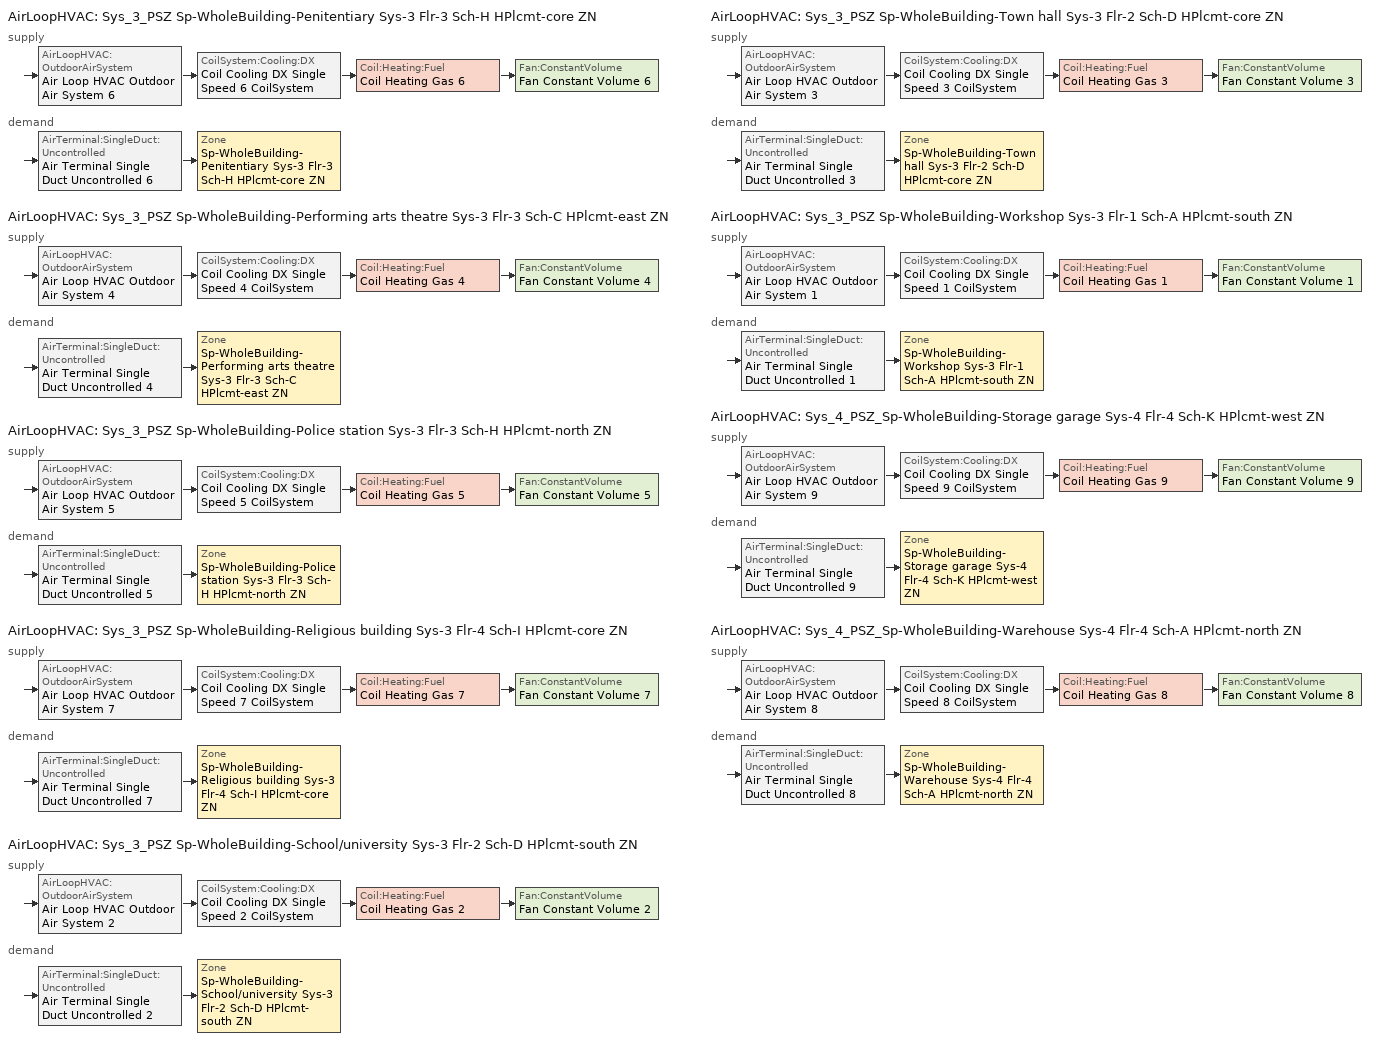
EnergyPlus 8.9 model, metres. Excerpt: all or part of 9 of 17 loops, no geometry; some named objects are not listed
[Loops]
AirLoopHVAC 'Sys_3_PSZ Sp-WholeBuilding-Penitentiary Sys-3 Flr-3 Sch-H HPlcmt-core ZN'
 supply: AirLoopHVAC:OutdoorAirSystem 'Air Loop HVAC Outdoor Air System 6' > CoilSystem:Cooling:DX 'Coil Cooling DX Single Speed 6 CoilSystem' > Coil:Heating:Fuel 'Coil Heating Gas 6' > Fan:ConstantVolume 'Fan Constant Volume 6'
 demand: AirTerminal:SingleDuct:Uncontrolled 'Air Terminal Single Duct Uncontrolled 6' > Zone 'Sp-WholeBuilding-Penitentiary Sys-3 Flr-3 Sch-H HPlcmt-core ZN'
AirLoopHVAC 'Sys_3_PSZ Sp-WholeBuilding-Performing arts theatre Sys-3 Flr-3 Sch-C HPlcmt-east ZN'
 supply: AirLoopHVAC:OutdoorAirSystem 'Air Loop HVAC Outdoor Air System 4' > CoilSystem:Cooling:DX 'Coil Cooling DX Single Speed 4 CoilSystem' > Coil:Heating:Fuel 'Coil Heating Gas 4' > Fan:ConstantVolume 'Fan Constant Volume 4'
 demand: AirTerminal:SingleDuct:Uncontrolled 'Air Terminal Single Duct Uncontrolled 4' > Zone 'Sp-WholeBuilding-Performing arts theatre Sys-3 Flr-3 Sch-C HPlcmt-east ZN'
AirLoopHVAC 'Sys_3_PSZ Sp-WholeBuilding-Police station Sys-3 Flr-3 Sch-H HPlcmt-north ZN'
 supply: AirLoopHVAC:OutdoorAirSystem 'Air Loop HVAC Outdoor Air System 5' > CoilSystem:Cooling:DX 'Coil Cooling DX Single Speed 5 CoilSystem' > Coil:Heating:Fuel 'Coil Heating Gas 5' > Fan:ConstantVolume 'Fan Constant Volume 5'
 demand: AirTerminal:SingleDuct:Uncontrolled 'Air Terminal Single Duct Uncontrolled 5' > Zone 'Sp-WholeBuilding-Police station Sys-3 Flr-3 Sch-H HPlcmt-north ZN'
AirLoopHVAC 'Sys_3_PSZ Sp-WholeBuilding-Religious building Sys-3 Flr-4 Sch-I HPlcmt-core ZN'
 supply: AirLoopHVAC:OutdoorAirSystem 'Air Loop HVAC Outdoor Air System 7' > CoilSystem:Cooling:DX 'Coil Cooling DX Single Speed 7 CoilSystem' > Coil:Heating:Fuel 'Coil Heating Gas 7' > Fan:ConstantVolume 'Fan Constant Volume 7'
 demand: AirTerminal:SingleDuct:Uncontrolled 'Air Terminal Single Duct Uncontrolled 7' > Zone 'Sp-WholeBuilding-Religious building Sys-3 Flr-4 Sch-I HPlcmt-core ZN'
AirLoopHVAC 'Sys_3_PSZ Sp-WholeBuilding-School/university Sys-3 Flr-2 Sch-D HPlcmt-south ZN'
 supply: AirLoopHVAC:OutdoorAirSystem 'Air Loop HVAC Outdoor Air System 2' > CoilSystem:Cooling:DX 'Coil Cooling DX Single Speed 2 CoilSystem' > Coil:Heating:Fuel 'Coil Heating Gas 2' > Fan:ConstantVolume 'Fan Constant Volume 2'
 demand: AirTerminal:SingleDuct:Uncontrolled 'Air Terminal Single Duct Uncontrolled 2' > Zone 'Sp-WholeBuilding-School/university Sys-3 Flr-2 Sch-D HPlcmt-south ZN'
AirLoopHVAC 'Sys_3_PSZ Sp-WholeBuilding-Town hall Sys-3 Flr-2 Sch-D HPlcmt-core ZN'
 supply: AirLoopHVAC:OutdoorAirSystem 'Air Loop HVAC Outdoor Air System 3' > CoilSystem:Cooling:DX 'Coil Cooling DX Single Speed 3 CoilSystem' > Coil:Heating:Fuel 'Coil Heating Gas 3' > Fan:ConstantVolume 'Fan Constant Volume 3'
 demand: AirTerminal:SingleDuct:Uncontrolled 'Air Terminal Single Duct Uncontrolled 3' > Zone 'Sp-WholeBuilding-Town hall Sys-3 Flr-2 Sch-D HPlcmt-core ZN'
AirLoopHVAC 'Sys_3_PSZ Sp-WholeBuilding-Workshop Sys-3 Flr-1 Sch-A HPlcmt-south ZN'
 supply: AirLoopHVAC:OutdoorAirSystem 'Air Loop HVAC Outdoor Air System 1' > CoilSystem:Cooling:DX 'Coil Cooling DX Single Speed 1 CoilSystem' > Coil:Heating:Fuel 'Coil Heating Gas 1' > Fan:ConstantVolume 'Fan Constant Volume 1'
 demand: AirTerminal:SingleDuct:Uncontrolled 'Air Terminal Single Duct Uncontrolled 1' > Zone 'Sp-WholeBuilding-Workshop Sys-3 Flr-1 Sch-A HPlcmt-south ZN'
AirLoopHVAC 'Sys_4_PSZ_Sp-WholeBuilding-Storage garage Sys-4 Flr-4 Sch-K HPlcmt-west ZN'
 supply: AirLoopHVAC:OutdoorAirSystem 'Air Loop HVAC Outdoor Air System 9' > CoilSystem:Cooling:DX 'Coil Cooling DX Single Speed 9 CoilSystem' > Coil:Heating:Fuel 'Coil Heating Gas 9' > Fan:ConstantVolume 'Fan Constant Volume 9'
 demand: AirTerminal:SingleDuct:Uncontrolled 'Air Terminal Single Duct Uncontrolled 9' > Zone 'Sp-WholeBuilding-Storage garage Sys-4 Flr-4 Sch-K HPlcmt-west ZN'
AirLoopHVAC 'Sys_4_PSZ_Sp-WholeBuilding-Warehouse Sys-4 Flr-4 Sch-A HPlcmt-north ZN'
 supply: AirLoopHVAC:OutdoorAirSystem 'Air Loop HVAC Outdoor Air System 8' > CoilSystem:Cooling:DX 'Coil Cooling DX Single Speed 8 CoilSystem' > Coil:Heating:Fuel 'Coil Heating Gas 8' > Fan:ConstantVolume 'Fan Constant Volume 8'
 demand: AirTerminal:SingleDuct:Uncontrolled 'Air Terminal Single Duct Uncontrolled 8' > Zone 'Sp-WholeBuilding-Warehouse Sys-4 Flr-4 Sch-A HPlcmt-north ZN'
[ZoneControl:Thermostat] Control Object Type 1=ThermostatSetpoint:DualSetpoint
Name | Zone or ZoneList | Control Type Schedule | Control Name 1
Sp-WholeBuilding-Penitentiary Sys-3 Flr-3 Sch-H HPlcmt-core ZN Thermostat | Sp-WholeBuilding-Penitentiary Sys-3 Flr-3 Sch-H HPlcmt-core ZN | Sp-WholeBuilding-Penitentiary Sys-3 Flr-3 Sch-H HPlcmt-core ZN Thermostat Schedule | Penitentiary WholeBuilding Thermostat 2
Sp-WholeBuilding-Performing arts theatre Sys-3 Flr-3 Sch-C HPlcmt-east ZN Thermostat | Sp-WholeBuilding-Performing arts theatre Sys-3 Flr-3 Sch-C HPlcmt-east ZN | Sp-WholeBuilding-Performing arts theatre Sys-3 Flr-3 Sch-C HPlcmt-east ZN Thermostat Schedule | Performing arts theatre WholeBuilding Thermostat 2
Sp-WholeBuilding-Police station Sys-3 Flr-3 Sch-H HPlcmt-north ZN Thermostat | Sp-WholeBuilding-Police station Sys-3 Flr-3 Sch-H HPlcmt-north ZN | Sp-WholeBuilding-Police station Sys-3 Flr-3 Sch-H HPlcmt-north ZN Thermostat Schedule | Police station WholeBuilding Thermostat 2
Sp-WholeBuilding-Religious building Sys-3 Flr-4 Sch-I HPlcmt-core ZN Thermostat | Sp-WholeBuilding-Religious building Sys-3 Flr-4 Sch-I HPlcmt-core ZN | Sp-WholeBuilding-Religious building Sys-3 Flr-4 Sch-I HPlcmt-core ZN Thermostat Schedule | Religious building WholeBuilding Thermostat 2
Sp-WholeBuilding-School/university Sys-3 Flr-2 Sch-D HPlcmt-south ZN Thermostat | Sp-WholeBuilding-School/university Sys-3 Flr-2 Sch-D HPlcmt-south ZN | Sp-WholeBuilding-School/university Sys-3 Flr-2 Sch-D HPlcmt-south ZN Thermostat Schedule | School/university WholeBuilding Thermostat 2
Sp-WholeBuilding-Storage garage Sys-4 Flr-4 Sch-K HPlcmt-west ZN Thermostat | Sp-WholeBuilding-Storage garage Sys-4 Flr-4 Sch-K HPlcmt-west ZN | Sp-WholeBuilding-Storage garage Sys-4 Flr-4 Sch-K HPlcmt-west ZN Thermostat Schedule | Storage garage WholeBuilding Thermostat 2
Sp-WholeBuilding-Town hall Sys-3 Flr-2 Sch-D HPlcmt-core ZN Thermostat | Sp-WholeBuilding-Town hall Sys-3 Flr-2 Sch-D HPlcmt-core ZN | Sp-WholeBuilding-Town hall Sys-3 Flr-2 Sch-D HPlcmt-core ZN Thermostat Schedule | Town hall WholeBuilding Thermostat 2
Sp-WholeBuilding-Warehouse Sys-4 Flr-4 Sch-A HPlcmt-north ZN Thermostat | Sp-WholeBuilding-Warehouse Sys-4 Flr-4 Sch-A HPlcmt-north ZN | Sp-WholeBuilding-Warehouse Sys-4 Flr-4 Sch-A HPlcmt-north ZN Thermostat Schedule | Warehouse WholeBuilding Thermostat 2
Sp-WholeBuilding-Workshop Sys-3 Flr-1 Sch-A HPlcmt-south ZN Thermostat | Sp-WholeBuilding-Workshop Sys-3 Flr-1 Sch-A HPlcmt-south ZN | Sp-WholeBuilding-Workshop Sys-3 Flr-1 Sch-A HPlcmt-south ZN Thermostat Schedule | Workshop WholeBuilding Thermostat 2
[ThermostatSetpoint:DualSetpoint]
Name | Heating Setpoint Temperature Schedule | Cooling Setpoint Temperature Schedule
Penitentiary WholeBuilding Thermostat 2; Police station WholeBuilding Thermostat 2 | NECB-H-Thermostat Setpoint-Heating | NECB-H-Thermostat Setpoint-Cooling
Performing arts theatre WholeBuilding Thermostat 2 | NECB-C-Thermostat Setpoint-Heating | NECB-C-Thermostat Setpoint-Cooling
Religious building WholeBuilding Thermostat 2 | NECB-I-Thermostat Setpoint-Heating | NECB-I-Thermostat Setpoint-Cooling
School/university WholeBuilding Thermostat 2; Town hall WholeBuilding Thermostat 2 | NECB-D-Thermostat Setpoint-Heating | NECB-D-Thermostat Setpoint-Cooling
Storage garage WholeBuilding Thermostat 2 | NECB-K-Thermostat Setpoint-Heating | NECB-K-Thermostat Setpoint-Cooling
Warehouse WholeBuilding Thermostat 2; Workshop WholeBuilding Thermostat 2 | NECB-A-Thermostat Setpoint-Heating | NECB-A-Thermostat Setpoint-Cooling
[Zone equipment]
Sp-WholeBuilding-Penitentiary Sys-3 Flr-3 Sch-H HPlcmt-core ZN: Air Terminal Single Duct Uncontrolled 6, Zone HVAC Baseboard Convective Water 6
Sp-WholeBuilding-Performing arts theatre Sys-3 Flr-3 Sch-C HPlcmt-east ZN: Air Terminal Single Duct Uncontrolled 4, Zone HVAC Baseboard Convective Water 4
Sp-WholeBuilding-Police station Sys-3 Flr-3 Sch-H HPlcmt-north ZN: Air Terminal Single Duct Uncontrolled 5, Zone HVAC Baseboard Convective Water 5
Sp-WholeBuilding-Religious building Sys-3 Flr-4 Sch-I HPlcmt-core ZN: Air Terminal Single Duct Uncontrolled 7, Zone HVAC Baseboard Convective Water 7
Sp-WholeBuilding-School/university Sys-3 Flr-2 Sch-D HPlcmt-south ZN: Air Terminal Single Duct Uncontrolled 2, Zone HVAC Baseboard Convective Water 2
Sp-WholeBuilding-Storage garage Sys-4 Flr-4 Sch-K HPlcmt-west ZN: Air Terminal Single Duct Uncontrolled 9, Zone HVAC Baseboard Convective Water 9
Sp-WholeBuilding-Town hall Sys-3 Flr-2 Sch-D HPlcmt-core ZN: Air Terminal Single Duct Uncontrolled 3, Zone HVAC Baseboard Convective Water 3
Sp-WholeBuilding-Warehouse Sys-4 Flr-4 Sch-A HPlcmt-north ZN: Air Terminal Single Duct Uncontrolled 8, Zone HVAC Baseboard Convective Water 8
Sp-WholeBuilding-Workshop Sys-3 Flr-1 Sch-A HPlcmt-south ZN: Air Terminal Single Duct Uncontrolled 1, Zone HVAC Baseboard Convective Water 1
[Sizing:Zone] Zone Cooling Design Supply Air Temperature Input Method=SupplyAirTemperature; Zone Cooling Design Supply Air Temperature {C}=13; Zone Cooling Design Supply Air Temperature Difference {deltaC}=11.11; Zone Heating Design Supply Air Temperature Input Method=SupplyAirTemperature; Zone Heating Design Supply Air Temperature {C}=43; Zone Heating Design Supply Air Temperature Difference {deltaC}=11.11; Zone Cooling Design Supply Air Humidity Ratio {kgWater/kgDryAir}=0.0085; Zone Heating Design Supply Air Humidity Ratio {kgWater/kgDryAir}=0.008; Zone Heating Sizing Factor=1.3; Zone Cooling Sizing Factor=1.1; Cooling Design Air Flow Method=DesignDay; Cooling Design Air Flow Rate {m3/s}=0; Cooling Minimum Air Flow per Zone Floor Area {m3/s-m2}=0.000762; Cooling Minimum Air Flow {m3/s}=0; Cooling Minimum Air Flow Fraction=0; Heating Design Air Flow Method=DesignDay; Heating Design Air Flow Rate {m3/s}=0; Heating Maximum Air Flow per Zone Floor Area {m3/s-m2}=0.002032; Heating Maximum Air Flow {m3/s}=0.141576; Heating Maximum Air Flow Fraction=0.3; Account for Dedicated Outdoor Air System=No
Name | Design Specification Outdoor Air Object | Design Specification Zone Air Distribution Object
Sp-WholeBuilding-Penitentiary Sys-3 Flr-3 Sch-H HPlcmt-core ZN | Penitentiary WholeBuilding Ventilation | Sp-WholeBuilding-Penitentiary Sys-3 Flr-3 Sch-H HPlcmt-core ZN Design Spec Zone Air Dist
Sp-WholeBuilding-Performing arts theatre Sys-3 Flr-3 Sch-C HPlcmt-east ZN | Performing arts theatre WholeBuilding Ventilation | Sp-WholeBuilding-Performing arts theatre Sys-3 Flr-3 Sch-C HPlcmt-east ZN Design Spec Zone Air Dist
Sp-WholeBuilding-Police station Sys-3 Flr-3 Sch-H HPlcmt-north ZN | Police station WholeBuilding Ventilation | Sp-WholeBuilding-Police station Sys-3 Flr-3 Sch-H HPlcmt-north ZN Design Spec Zone Air Dist
Sp-WholeBuilding-Religious building Sys-3 Flr-4 Sch-I HPlcmt-core ZN | Religious building WholeBuilding Ventilation | Sp-WholeBuilding-Religious building Sys-3 Flr-4 Sch-I HPlcmt-core ZN Design Spec Zone Air Dist
Sp-WholeBuilding-School/university Sys-3 Flr-2 Sch-D HPlcmt-south ZN | School/university WholeBuilding Ventilation | Sp-WholeBuilding-School/university Sys-3 Flr-2 Sch-D HPlcmt-south ZN Design Spec Zone Air Dist
Sp-WholeBuilding-Storage garage Sys-4 Flr-4 Sch-K HPlcmt-west ZN | Storage garage WholeBuilding Ventilation | Sp-WholeBuilding-Storage garage Sys-4 Flr-4 Sch-K HPlcmt-west ZN Design Spec Zone Air Dist
Sp-WholeBuilding-Town hall Sys-3 Flr-2 Sch-D HPlcmt-core ZN | Town hall WholeBuilding Ventilation | Sp-WholeBuilding-Town hall Sys-3 Flr-2 Sch-D HPlcmt-core ZN Design Spec Zone Air Dist
Sp-WholeBuilding-Warehouse Sys-4 Flr-4 Sch-A HPlcmt-north ZN | Warehouse WholeBuilding Ventilation | Sp-WholeBuilding-Warehouse Sys-4 Flr-4 Sch-A HPlcmt-north ZN Design Spec Zone Air Dist
Sp-WholeBuilding-Workshop Sys-3 Flr-1 Sch-A HPlcmt-south ZN | Workshop WholeBuilding Ventilation | Sp-WholeBuilding-Workshop Sys-3 Flr-1 Sch-A HPlcmt-south ZN Design Spec Zone Air Dist
[DesignSpecification:ZoneAirDistribution] Zone Air Distribution Effectiveness in Cooling Mode=1; Zone Air Distribution Effectiveness in Heating Mode=1
Sp-WholeBuilding-Penitentiary Sys-3 Flr-3 Sch-H HPlcmt-core ZN Design Spec Zone Air Dist; Sp-WholeBuilding-Performing arts theatre Sys-3 Flr-3 Sch-C HPlcmt-east ZN Design Spec Zone Air Dist; Sp-WholeBuilding-Police station Sys-3 Flr-3 Sch-H HPlcmt-north ZN Design Spec Zone Air Dist; Sp-WholeBuilding-Religious building Sys-3 Flr-4 Sch-I HPlcmt-core ZN Design Spec Zone Air Dist; Sp-WholeBuilding-School/university Sys-3 Flr-2 Sch-D HPlcmt-south ZN Design Spec Zone Air Dist; Sp-WholeBuilding-Storage garage Sys-4 Flr-4 Sch-K HPlcmt-west ZN Design Spec Zone Air Dist; Sp-WholeBuilding-Town hall Sys-3 Flr-2 Sch-D HPlcmt-core ZN Design Spec Zone Air Dist; Sp-WholeBuilding-Warehouse Sys-4 Flr-4 Sch-A HPlcmt-north ZN Design Spec Zone Air Dist; Sp-WholeBuilding-Workshop Sys-3 Flr-1 Sch-A HPlcmt-south ZN Design Spec Zone Air Dist
[Controller:MechanicalVentilation] Availability Schedule=Always On Discrete; Demand Controlled Ventilation=No; System Outdoor Air Method=ZoneSum
Name | Zone Name 1 | Design Specification Outdoor Air Object Name 1 | Design Specification Zone Air Distribution Object Name 1
Controller Mechanical Ventilation 6 | Sp-WholeBuilding-Penitentiary Sys-3 Flr-3 Sch-H HPlcmt-core ZN | Penitentiary WholeBuilding Ventilation | Sp-WholeBuilding-Penitentiary Sys-3 Flr-3 Sch-H HPlcmt-core ZN Design Spec Zone Air Dist
Controller Mechanical Ventilation 4 | Sp-WholeBuilding-Performing arts theatre Sys-3 Flr-3 Sch-C HPlcmt-east ZN | Performing arts theatre WholeBuilding Ventilation | Sp-WholeBuilding-Performing arts theatre Sys-3 Flr-3 Sch-C HPlcmt-east ZN Design Spec Zone Air Dist
Controller Mechanical Ventilation 5 | Sp-WholeBuilding-Police station Sys-3 Flr-3 Sch-H HPlcmt-north ZN | Police station WholeBuilding Ventilation | Sp-WholeBuilding-Police station Sys-3 Flr-3 Sch-H HPlcmt-north ZN Design Spec Zone Air Dist
Controller Mechanical Ventilation 7 | Sp-WholeBuilding-Religious building Sys-3 Flr-4 Sch-I HPlcmt-core ZN | Religious building WholeBuilding Ventilation | Sp-WholeBuilding-Religious building Sys-3 Flr-4 Sch-I HPlcmt-core ZN Design Spec Zone Air Dist
Controller Mechanical Ventilation 2 | Sp-WholeBuilding-School/university Sys-3 Flr-2 Sch-D HPlcmt-south ZN | School/university WholeBuilding Ventilation | Sp-WholeBuilding-School/university Sys-3 Flr-2 Sch-D HPlcmt-south ZN Design Spec Zone Air Dist
Controller Mechanical Ventilation 9 | Sp-WholeBuilding-Storage garage Sys-4 Flr-4 Sch-K HPlcmt-west ZN | Storage garage WholeBuilding Ventilation | Sp-WholeBuilding-Storage garage Sys-4 Flr-4 Sch-K HPlcmt-west ZN Design Spec Zone Air Dist
Controller Mechanical Ventilation 3 | Sp-WholeBuilding-Town hall Sys-3 Flr-2 Sch-D HPlcmt-core ZN | Town hall WholeBuilding Ventilation | Sp-WholeBuilding-Town hall Sys-3 Flr-2 Sch-D HPlcmt-core ZN Design Spec Zone Air Dist
Controller Mechanical Ventilation 8 | Sp-WholeBuilding-Warehouse Sys-4 Flr-4 Sch-A HPlcmt-north ZN | Warehouse WholeBuilding Ventilation | Sp-WholeBuilding-Warehouse Sys-4 Flr-4 Sch-A HPlcmt-north ZN Design Spec Zone Air Dist
Controller Mechanical Ventilation 1 | Sp-WholeBuilding-Workshop Sys-3 Flr-1 Sch-A HPlcmt-south ZN | Workshop WholeBuilding Ventilation | Sp-WholeBuilding-Workshop Sys-3 Flr-1 Sch-A HPlcmt-south ZN Design Spec Zone Air Dist
[DesignSpecification:OutdoorAir] Outdoor Air Method=Sum; Outdoor Air Flow per Person {m3/s-person}=0; Outdoor Air Flow per Zone {m3/s}=0; Outdoor Air Flow Air Changes per Hour {1/hr}=0
Name | Outdoor Air Flow per Zone Floor Area {m3/s-m2}
Penitentiary WholeBuilding Ventilation | 0.000381
Performing arts theatre WholeBuilding Ventilation | 0.00059944
Police station WholeBuilding Ventilation; Town hall WholeBuilding Ventilation | 0.00040132
Religious building WholeBuilding Ventilation | 0.00077724
School/university WholeBuilding Ventilation | 0.00074676
Storage garage WholeBuilding Ventilation | 0.00381
Warehouse WholeBuilding Ventilation | 0.00030988
Workshop WholeBuilding Ventilation | 0.00107188
[AirTerminal:SingleDuct:Uncontrolled] Availability Schedule=Always On Discrete; Maximum Air Flow Rate {m3/s}=AutoSize
Air Terminal Single Duct Uncontrolled 6; Air Terminal Single Duct Uncontrolled 4; Air Terminal Single Duct Uncontrolled 5; Air Terminal Single Duct Uncontrolled 7; Air Terminal Single Duct Uncontrolled 2; Air Terminal Single Duct Uncontrolled 9; Air Terminal Single Duct Uncontrolled 3; Air Terminal Single Duct Uncontrolled 8; Air Terminal Single Duct Uncontrolled 1
[AirLoopHVAC] Design Supply Air Flow Rate {m3/s}=AutoSize
Sys_3_PSZ Sp-WholeBuilding-Penitentiary Sys-3 Flr-3 Sch-H HPlcmt-core ZN; Sys_3_PSZ Sp-WholeBuilding-Performing arts theatre Sys-3 Flr-3 Sch-C HPlcmt-east ZN; Sys_3_PSZ Sp-WholeBuilding-Police station Sys-3 Flr-3 Sch-H HPlcmt-north ZN; Sys_3_PSZ Sp-WholeBuilding-Religious building Sys-3 Flr-4 Sch-I HPlcmt-core ZN; Sys_3_PSZ Sp-WholeBuilding-School/university Sys-3 Flr-2 Sch-D HPlcmt-south ZN; Sys_3_PSZ Sp-WholeBuilding-Town hall Sys-3 Flr-2 Sch-D HPlcmt-core ZN; Sys_3_PSZ Sp-WholeBuilding-Workshop Sys-3 Flr-1 Sch-A HPlcmt-south ZN; Sys_4_PSZ_Sp-WholeBuilding-Storage garage Sys-4 Flr-4 Sch-K HPlcmt-west ZN; Sys_4_PSZ_Sp-WholeBuilding-Warehouse Sys-4 Flr-4 Sch-A HPlcmt-north ZN
[Sizing:System] Type of Load to Size On=Sensible; Design Outdoor Air Flow Rate {m3/s}=Autosize; Central Heating Maximum System Air Flow Ratio=1; Preheat Design Temperature {C}=7; Preheat Design Humidity Ratio {kgWater/kgDryAir}=0.008; Precool Design Temperature {C}=13; Precool Design Humidity Ratio {kgWater/kgDryAir}=0.008; Central Cooling Design Supply Air Temperature {C}=13; Central Heating Design Supply Air Temperature {C}=43; Type of Zone Sum to Use=NonCoincident; 100% Outdoor Air in Cooling=No; 100% Outdoor Air in Heating=No; Central Cooling Design Supply Air Humidity Ratio {kgWater/kgDryAir}=0.0085; Central Heating Design Supply Air Humidity Ratio {kgWater/kgDryAir}=0.008; Cooling Supply Air Flow Rate Method=DesignDay; Cooling Supply Air Flow Rate {m3/s}=0; Cooling Supply Air Flow Rate Per Floor Area {m3/s-m2}=0.00996765; Cooling Fraction of Autosized Cooling Supply Air Flow Rate=1; Cooling Supply Air Flow Rate Per Unit Cooling Capacity {m3/s-W}=3.94755e-05; Heating Supply Air Flow Rate Method=DesignDay; Heating Supply Air Flow Rate {m3/s}=0; Heating Supply Air Flow Rate Per Floor Area {m3/s-m2}=0.00996765; Heating Fraction of Autosized Heating Supply Air Flow Rate=1; Heating Fraction of Autosized Cooling Supply Air Flow Rate=1; Heating Supply Air Flow Rate Per Unit Heating Capacity {m3/s-W}=3.15882e-05; System Outdoor Air Method=ZoneSum; Zone Maximum Outdoor Air Fraction=1; Cooling Design Capacity Method=CoolingDesignCapacity; Cooling Design Capacity {W}=Autosize; Cooling Design Capacity Per Floor Area {W/m2}=234.7; Fraction of Autosized Cooling Design Capacity=1; Heating Design Capacity Method=HeatingDesignCapacity; Heating Design Capacity {W}=Autosize; Heating Design Capacity Per Floor Area {W/m2}=157; Fraction of Autosized Heating Design Capacity=1; Central Cooling Capacity Control Method=OnOff
Sys_3_PSZ Sp-WholeBuilding-Penitentiary Sys-3 Flr-3 Sch-H HPlcmt-core ZN; Sys_3_PSZ Sp-WholeBuilding-Performing arts theatre Sys-3 Flr-3 Sch-C HPlcmt-east ZN; Sys_3_PSZ Sp-WholeBuilding-Police station Sys-3 Flr-3 Sch-H HPlcmt-north ZN; Sys_3_PSZ Sp-WholeBuilding-Religious building Sys-3 Flr-4 Sch-I HPlcmt-core ZN; Sys_3_PSZ Sp-WholeBuilding-School/university Sys-3 Flr-2 Sch-D HPlcmt-south ZN; Sys_3_PSZ Sp-WholeBuilding-Town hall Sys-3 Flr-2 Sch-D HPlcmt-core ZN; Sys_3_PSZ Sp-WholeBuilding-Workshop Sys-3 Flr-1 Sch-A HPlcmt-south ZN; Sys_4_PSZ_Sp-WholeBuilding-Storage garage Sys-4 Flr-4 Sch-K HPlcmt-west ZN; Sys_4_PSZ_Sp-WholeBuilding-Warehouse Sys-4 Flr-4 Sch-A HPlcmt-north ZN
[Controller:OutdoorAir] Minimum Outdoor Air Flow Rate {m3/s}=Autosize; Maximum Outdoor Air Flow Rate {m3/s}=Autosize; Economizer Control Type=NoEconomizer; Economizer Control Action Type=ModulateFlow; Economizer Maximum Limit Dry-Bulb Temperature {C}=28; Economizer Maximum Limit Enthalpy {J/kg}=64000; Economizer Minimum Limit Dry-Bulb Temperature {C}=-100; Lockout Type=NoLockout; Minimum Limit Type=FixedMinimum; High Humidity Control=No; Control High Indoor Humidity Based on Outdoor Humidity Ratio=Yes; Heat Recovery Bypass Control Type=BypassWhenWithinEconomizerLimits
Name | Mechanical Ventilation Controller
Controller Outdoor Air 6 | Controller Mechanical Ventilation 6
Controller Outdoor Air 4 | Controller Mechanical Ventilation 4
Controller Outdoor Air 5 | Controller Mechanical Ventilation 5
Controller Outdoor Air 7 | Controller Mechanical Ventilation 7
Controller Outdoor Air 2 | Controller Mechanical Ventilation 2
Controller Outdoor Air 3 | Controller Mechanical Ventilation 3
Controller Outdoor Air 1 | Controller Mechanical Ventilation 1
Controller Outdoor Air 9 | Controller Mechanical Ventilation 9
Controller Outdoor Air 8 | Controller Mechanical Ventilation 8
[SetpointManager:MixedAir] Control Variable=Temperature
Node 107 OS Default SPM; Node 106 OS Default SPM; Node 105 OS Default SPM; Node 81 OS Default SPM; Node 80 OS Default SPM; Node 79 OS Default SPM; Node 94 OS Default SPM; Node 93 OS Default SPM; Node 92 OS Default SPM; Node 120 OS Default SPM; Node 119 OS Default SPM; Node 118 OS Default SPM; Node 55 OS Default SPM; Node 54 OS Default SPM; Node 53 OS Default SPM; Node 68 OS Default SPM; Node 67 OS Default SPM; Node 66 OS Default SPM; Node 43 OS Default SPM; Node 42 OS Default SPM; Node 41 OS Default SPM; Node 146 OS Default SPM; Node 145 OS Default SPM; Node 144 OS Default SPM; Node 133 OS Default SPM; Node 132 OS Default SPM; Node 131 OS Default SPM
[CoilSystem:Cooling:DX] Availability Schedule=Always On Discrete
Name | Cooling Coil
Coil Cooling DX Single Speed 6 CoilSystem | Coil Cooling DX Single Speed 6
Coil Cooling DX Single Speed 4 CoilSystem | Coil Cooling DX Single Speed 4
Coil Cooling DX Single Speed 5 CoilSystem | Coil Cooling DX Single Speed 5
Coil Cooling DX Single Speed 7 CoilSystem | Coil Cooling DX Single Speed 7
Coil Cooling DX Single Speed 2 CoilSystem | Coil Cooling DX Single Speed 2
Coil Cooling DX Single Speed 3 CoilSystem | Coil Cooling DX Single Speed 3
Coil Cooling DX Single Speed 1 CoilSystem | Coil Cooling DX Single Speed 1
Coil Cooling DX Single Speed 9 CoilSystem | Coil Cooling DX Single Speed 9
Coil Cooling DX Single Speed 8 CoilSystem | Coil Cooling DX Single Speed 8
[Coil:Cooling:DX:SingleSpeed] Availability Schedule=Always On Discrete; Gross Rated Total Cooling Capacity {W}=Autosize; Gross Rated Sensible Heat Ratio=Autosize; Gross Rated Cooling COP {W/W}=3; Rated Air Flow Rate {m3/s}=Autosize; Rated Evaporator Fan Power Per Volume Flow Rate {W/(m3/s)}=773.3; Condenser Type=AirCooled; Evaporative Condenser Effectiveness=0; Evaporative Condenser Air Flow Rate {m3/s}=Autosize; Evaporative Condenser Pump Rated Power Consumption {W}=Autosize; Crankcase Heater Capacity {W}=0; Maximum Outdoor Dry-Bulb Temperature for Crankcase Heater Operation {C}=0; Basin Heater Capacity {W/K}=0; Basin Heater Setpoint Temperature {C}=10
Name | Total Cooling Capacity Function of Temperature Curve | Total Cooling Capacity Function of Flow Fraction Curve | Energy Input Ratio Function of Temperature Curve | Energy Input Ratio Function of Flow Fraction Curve | Part Load Fraction Correlation Curve
Coil Cooling DX Single Speed 6 | Curve Biquadratic 11 | Curve Quadratic 16 | Curve Biquadratic 12 | Curve Quadratic 17 | Curve Quadratic 18
Coil Cooling DX Single Speed 4 | Curve Biquadratic 7 | Curve Quadratic 10 | Curve Biquadratic 8 | Curve Quadratic 11 | Curve Quadratic 12
Coil Cooling DX Single Speed 5 | Curve Biquadratic 9 | Curve Quadratic 13 | Curve Biquadratic 10 | Curve Quadratic 14 | Curve Quadratic 15
Coil Cooling DX Single Speed 7 | Curve Biquadratic 13 | Curve Quadratic 19 | Curve Biquadratic 14 | Curve Quadratic 20 | Curve Quadratic 21
Coil Cooling DX Single Speed 2 | Curve Biquadratic 3 | Curve Quadratic 4 | Curve Biquadratic 4 | Curve Quadratic 5 | Curve Quadratic 6
Coil Cooling DX Single Speed 3 | Curve Biquadratic 5 | Curve Quadratic 7 | Curve Biquadratic 6 | Curve Quadratic 8 | Curve Quadratic 9
Coil Cooling DX Single Speed 1 | Curve Biquadratic 1 | Curve Quadratic 1 | Curve Biquadratic 2 | Curve Quadratic 2 | Curve Quadratic 3
Coil Cooling DX Single Speed 9 | Curve Biquadratic 17 | Curve Quadratic 24 | Curve Biquadratic 18 | Curve Quadratic 25 | Curve Cubic 2
Coil Cooling DX Single Speed 8 | Curve Biquadratic 15 | Curve Quadratic 22 | Curve Biquadratic 16 | Curve Quadratic 23 | Curve Cubic 1
[Coil:Heating:Fuel] Availability Schedule=Always On Discrete; Fuel Type=NaturalGas; Burner Efficiency=0.8; Nominal Capacity {W}=AutoSize; Parasitic Electric Load {W}=0; Parasitic Fuel Load {W}=0
Coil Heating Gas 6; Coil Heating Gas 4; Coil Heating Gas 5; Coil Heating Gas 7; Coil Heating Gas 2; Coil Heating Gas 3; Coil Heating Gas 1; Coil Heating Gas 9; Coil Heating Gas 8
[Fan:ConstantVolume] Availability Schedule=Always On Discrete; Fan Total Efficiency=0.7; Pressure Rise {Pa}=250; Maximum Flow Rate {m3/s}=AutoSize; Motor Efficiency=0.9; Motor In Airstream Fraction=1
Fan Constant Volume 6; Fan Constant Volume 4; Fan Constant Volume 5; Fan Constant Volume 7; Fan Constant Volume 2; Fan Constant Volume 3; Fan Constant Volume 1; Fan Constant Volume 9; Fan Constant Volume 8
[SetpointManager:SingleZone:Reheat] Control Variable=Temperature; Minimum Supply Air Temperature {C}=13; Maximum Supply Air Temperature {C}=43
Name | Control Zone
Setpoint Manager Single Zone Reheat 6 | Sp-WholeBuilding-Penitentiary Sys-3 Flr-3 Sch-H HPlcmt-core ZN
Setpoint Manager Single Zone Reheat 4 | Sp-WholeBuilding-Performing arts theatre Sys-3 Flr-3 Sch-C HPlcmt-east ZN
Setpoint Manager Single Zone Reheat 5 | Sp-WholeBuilding-Police station Sys-3 Flr-3 Sch-H HPlcmt-north ZN
Setpoint Manager Single Zone Reheat 7 | Sp-WholeBuilding-Religious building Sys-3 Flr-4 Sch-I HPlcmt-core ZN
Setpoint Manager Single Zone Reheat 2 | Sp-WholeBuilding-School/university Sys-3 Flr-2 Sch-D HPlcmt-south ZN
Setpoint Manager Single Zone Reheat 3 | Sp-WholeBuilding-Town hall Sys-3 Flr-2 Sch-D HPlcmt-core ZN
Setpoint Manager Single Zone Reheat 1 | Sp-WholeBuilding-Workshop Sys-3 Flr-1 Sch-A HPlcmt-south ZN
Setpoint Manager Single Zone Reheat 9 | Sp-WholeBuilding-Storage garage Sys-4 Flr-4 Sch-K HPlcmt-west ZN
Setpoint Manager Single Zone Reheat 8 | Sp-WholeBuilding-Warehouse Sys-4 Flr-4 Sch-A HPlcmt-north ZN
[Schedule:Compact]
Sp-WholeBuilding-Penitentiary Sys-3 Flr-3 Sch-H HPlcmt-core ZN Thermostat Schedule; Sp-WholeBuilding-Performing arts theatre Sys-3 Flr-3 Sch-C HPlcmt-east ZN Thermostat Schedule; Sp-WholeBuilding-Police station Sys-3 Flr-3 Sch-H HPlcmt-north ZN Thermostat Schedule; Sp-WholeBuilding-Religious building Sys-3 Flr-4 Sch-I HPlcmt-core ZN Thermostat Schedule; Sp-WholeBuilding-School/university Sys-3 Flr-2 Sch-D HPlcmt-south ZN Thermostat Schedule; Sp-WholeBuilding-Storage garage Sys-4 Flr-4 Sch-K HPlcmt-west ZN Thermostat Schedule; Sp-WholeBuilding-Town hall Sys-3 Flr-2 Sch-D HPlcmt-core ZN Thermostat Schedule; Sp-WholeBuilding-Warehouse Sys-4 Flr-4 Sch-A HPlcmt-north ZN Thermostat Schedule; Sp-WholeBuilding-Workshop Sys-3 Flr-1 Sch-A HPlcmt-south ZN Thermostat Schedule: Through: 12/31, For: AllDays, Until: 24:00, 4
[Schedule:Day:Interval]
NECB-A-Thermostat Setpoint-Heating Sun|Hol Day; NECB-A-Thermostat Setpoint-Heating Sat Day; NECB-D-Thermostat Setpoint-Heating Sun|Hol Day; NECB-D-Thermostat Setpoint-Heating Sat Day: No, 24:00, 18
NECB-A-Thermostat Setpoint-Heating Default|Wkdy Day; NECB-A-Thermostat Setpoint-Heating Default: No, 06:00, 18, 07:00, 20, 21:00, 22, 24:00, 18
NECB-A-Thermostat Setpoint-Cooling Sun|Hol Day; NECB-A-Thermostat Setpoint-Cooling Sat Day; NECB-D-Thermostat Setpoint-Cooling Sun|Hol Day; NECB-D-Thermostat Setpoint-Cooling Sat Day; NECB-K-Thermostat Setpoint-Cooling Sun|Hol Day; NECB-K-Thermostat Setpoint-Cooling Default|Wkdy Day; NECB-K-Thermostat Setpoint-Cooling Sat Day; NECB-K-Thermostat Setpoint-Cooling Default: No, 24:00, 35
NECB-A-Thermostat Setpoint-Cooling Default|Wkdy Day; NECB-A-Thermostat Setpoint-Cooling Default: No, 06:00, 35, 21:00, 24, 24:00, 35
NECB-C-Thermostat Setpoint-Heating Sun|Hol Day: No, 09:00, 18, 10:00, 20, 19:00, 22, 24:00, 18
NECB-C-Thermostat Setpoint-Heating Default|Wkdy Day; NECB-C-Thermostat Setpoint-Heating Sat Day; NECB-C-Thermostat Setpoint-Heating Default: No, 07:00, 18, 08:00, 20, 21:00, 22, 24:00, 18
NECB-C-Thermostat Setpoint-Cooling Sun|Hol Day: No, 07:00, 35, 19:00, 24, 24:00, 35
NECB-C-Thermostat Setpoint-Cooling Default|Wkdy Day; NECB-C-Thermostat Setpoint-Cooling Sat Day; NECB-C-Thermostat Setpoint-Cooling Default: No, 07:00, 35, 21:00, 24, 24:00, 35
NECB-D-Thermostat Setpoint-Heating Default|Wkdy Day; NECB-D-Thermostat Setpoint-Heating Default: No, 07:00, 18, 08:00, 20, 23:00, 22, 24:00, 18
NECB-D-Thermostat Setpoint-Cooling Default|Wkdy Day; NECB-D-Thermostat Setpoint-Cooling Default: No, 07:00, 35, 23:00, 24, 24:00, 35
NECB-H-Thermostat Setpoint-Heating Sun|Hol Day; NECB-H-Thermostat Setpoint-Heating Default|Wkdy Day; NECB-H-Thermostat Setpoint-Heating Sat Day; NECB-H-Thermostat Setpoint-Heating Default: No, 01:00, 22, 07:00, 18, 08:00, 20, 24:00, 22
NECB-H-Thermostat Setpoint-Cooling Sun|Hol Day; NECB-H-Thermostat Setpoint-Cooling Default|Wkdy Day; NECB-H-Thermostat Setpoint-Cooling Sat Day; NECB-H-Thermostat Setpoint-Cooling Default: No, 24:00, 24
NECB-I-Thermostat Setpoint-Heating Sun|Hol Day: No, 07:00, 18, 08:00, 20, 14:00, 22, 24:00, 18
NECB-I-Thermostat Setpoint-Heating Default|Wkdy Day; NECB-I-Thermostat Setpoint-Heating Default: No, 14:00, 18, 15:00, 20, 24:00, 22
NECB-I-Thermostat Setpoint-Heating Sat Day: No, 10:00, 18, 11:00, 20, 24:00, 22
NECB-I-Thermostat Setpoint-Cooling Sun|Hol Day: No, 07:00, 35, 14:00, 24, 24:00, 35
NECB-I-Thermostat Setpoint-Cooling Default|Wkdy Day; NECB-I-Thermostat Setpoint-Cooling Default: No, 14:00, 35, 24:00, 24
NECB-I-Thermostat Setpoint-Cooling Sat Day: No, 10:00, 35, 24:00, 24
NECB-K-Thermostat Setpoint-Heating Sun|Hol Day; NECB-K-Thermostat Setpoint-Heating Default|Wkdy Day; NECB-K-Thermostat Setpoint-Heating Sat Day; NECB-K-Thermostat Setpoint-Heating Default: No, 24:00, 5
[Schedule:Week:Daily]
NECB-A-Thermostat Setpoint-Heating Week Rule - Jan1-Dec31: NECB-A-Thermostat Setpoint-Heating Sun|Hol Day, NECB-A-Thermostat Setpoint-Heating Default|Wkdy Day, NECB-A-Thermostat Setpoint-Heating Default|Wkdy Day, NECB-A-Thermostat Setpoint-Heating Default|Wkdy Day, NECB-A-Thermostat Setpoint-Heating Default|Wkdy Day, NECB-A-Thermostat Setpoint-Heating Default|Wkdy Day, NECB-A-Thermostat Setpoint-Heating Sat Day, NECB-A-Thermostat Setpoint-Heating Default, NECB-A-Thermostat Setpoint-Heating Default, NECB-A-Thermostat Setpoint-Heating Default, NECB-A-Thermostat Setpoint-Heating Default, NECB-A-Thermostat Setpoint-Heating Default
NECB-A-Thermostat Setpoint-Cooling Week Rule - Jan1-Dec31: NECB-A-Thermostat Setpoint-Cooling Sun|Hol Day, NECB-A-Thermostat Setpoint-Cooling Default|Wkdy Day, NECB-A-Thermostat Setpoint-Cooling Default|Wkdy Day, NECB-A-Thermostat Setpoint-Cooling Default|Wkdy Day, NECB-A-Thermostat Setpoint-Cooling Default|Wkdy Day, NECB-A-Thermostat Setpoint-Cooling Default|Wkdy Day, NECB-A-Thermostat Setpoint-Cooling Sat Day, NECB-A-Thermostat Setpoint-Cooling Default, NECB-A-Thermostat Setpoint-Cooling Default, NECB-A-Thermostat Setpoint-Cooling Default, NECB-A-Thermostat Setpoint-Cooling Default, NECB-A-Thermostat Setpoint-Cooling Default
NECB-C-Thermostat Setpoint-Heating Week Rule - Jan1-Dec31: NECB-C-Thermostat Setpoint-Heating Sun|Hol Day, NECB-C-Thermostat Setpoint-Heating Default|Wkdy Day, NECB-C-Thermostat Setpoint-Heating Default|Wkdy Day, NECB-C-Thermostat Setpoint-Heating Default|Wkdy Day, NECB-C-Thermostat Setpoint-Heating Default|Wkdy Day, NECB-C-Thermostat Setpoint-Heating Default|Wkdy Day, NECB-C-Thermostat Setpoint-Heating Sat Day, NECB-C-Thermostat Setpoint-Heating Default, NECB-C-Thermostat Setpoint-Heating Default, NECB-C-Thermostat Setpoint-Heating Default, NECB-C-Thermostat Setpoint-Heating Default, NECB-C-Thermostat Setpoint-Heating Default
NECB-C-Thermostat Setpoint-Cooling Week Rule - Jan1-Dec31: NECB-C-Thermostat Setpoint-Cooling Sun|Hol Day, NECB-C-Thermostat Setpoint-Cooling Default|Wkdy Day, NECB-C-Thermostat Setpoint-Cooling Default|Wkdy Day, NECB-C-Thermostat Setpoint-Cooling Default|Wkdy Day, NECB-C-Thermostat Setpoint-Cooling Default|Wkdy Day, NECB-C-Thermostat Setpoint-Cooling Default|Wkdy Day, NECB-C-Thermostat Setpoint-Cooling Sat Day, NECB-C-Thermostat Setpoint-Cooling Default, NECB-C-Thermostat Setpoint-Cooling Default, NECB-C-Thermostat Setpoint-Cooling Default, NECB-C-Thermostat Setpoint-Cooling Default, NECB-C-Thermostat Setpoint-Cooling Default
NECB-D-Thermostat Setpoint-Heating Week Rule - Jan1-Dec31: NECB-D-Thermostat Setpoint-Heating Sun|Hol Day, NECB-D-Thermostat Setpoint-Heating Default|Wkdy Day, NECB-D-Thermostat Setpoint-Heating Default|Wkdy Day, NECB-D-Thermostat Setpoint-Heating Default|Wkdy Day, NECB-D-Thermostat Setpoint-Heating Default|Wkdy Day, NECB-D-Thermostat Setpoint-Heating Default|Wkdy Day, NECB-D-Thermostat Setpoint-Heating Sat Day, NECB-D-Thermostat Setpoint-Heating Default, NECB-D-Thermostat Setpoint-Heating Default, NECB-D-Thermostat Setpoint-Heating Default, NECB-D-Thermostat Setpoint-Heating Default, NECB-D-Thermostat Setpoint-Heating Default
NECB-D-Thermostat Setpoint-Cooling Week Rule - Jan1-Dec31: NECB-D-Thermostat Setpoint-Cooling Sun|Hol Day, NECB-D-Thermostat Setpoint-Cooling Default|Wkdy Day, NECB-D-Thermostat Setpoint-Cooling Default|Wkdy Day, NECB-D-Thermostat Setpoint-Cooling Default|Wkdy Day, NECB-D-Thermostat Setpoint-Cooling Default|Wkdy Day, NECB-D-Thermostat Setpoint-Cooling Default|Wkdy Day, NECB-D-Thermostat Setpoint-Cooling Sat Day, NECB-D-Thermostat Setpoint-Cooling Default, NECB-D-Thermostat Setpoint-Cooling Default, NECB-D-Thermostat Setpoint-Cooling Default, NECB-D-Thermostat Setpoint-Cooling Default, NECB-D-Thermostat Setpoint-Cooling Default
NECB-H-Thermostat Setpoint-Heating Week Rule - Jan1-Dec31: NECB-H-Thermostat Setpoint-Heating Sun|Hol Day, NECB-H-Thermostat Setpoint-Heating Default|Wkdy Day, NECB-H-Thermostat Setpoint-Heating Default|Wkdy Day, NECB-H-Thermostat Setpoint-Heating Default|Wkdy Day, NECB-H-Thermostat Setpoint-Heating Default|Wkdy Day, NECB-H-Thermostat Setpoint-Heating Default|Wkdy Day, NECB-H-Thermostat Setpoint-Heating Sat Day, NECB-H-Thermostat Setpoint-Heating Default, NECB-H-Thermostat Setpoint-Heating Default, NECB-H-Thermostat Setpoint-Heating Default, NECB-H-Thermostat Setpoint-Heating Default, NECB-H-Thermostat Setpoint-Heating Default
NECB-H-Thermostat Setpoint-Cooling Week Rule - Jan1-Dec31: NECB-H-Thermostat Setpoint-Cooling Sun|Hol Day, NECB-H-Thermostat Setpoint-Cooling Default|Wkdy Day, NECB-H-Thermostat Setpoint-Cooling Default|Wkdy Day, NECB-H-Thermostat Setpoint-Cooling Default|Wkdy Day, NECB-H-Thermostat Setpoint-Cooling Default|Wkdy Day, NECB-H-Thermostat Setpoint-Cooling Default|Wkdy Day, NECB-H-Thermostat Setpoint-Cooling Sat Day, NECB-H-Thermostat Setpoint-Cooling Default, NECB-H-Thermostat Setpoint-Cooling Default, NECB-H-Thermostat Setpoint-Cooling Default, NECB-H-Thermostat Setpoint-Cooling Default, NECB-H-Thermostat Setpoint-Cooling Default
NECB-I-Thermostat Setpoint-Heating Week Rule - Jan1-Dec31: NECB-I-Thermostat Setpoint-Heating Sun|Hol Day, NECB-I-Thermostat Setpoint-Heating Default|Wkdy Day, NECB-I-Thermostat Setpoint-Heating Default|Wkdy Day, NECB-I-Thermostat Setpoint-Heating Default|Wkdy Day, NECB-I-Thermostat Setpoint-Heating Default|Wkdy Day, NECB-I-Thermostat Setpoint-Heating Default|Wkdy Day, NECB-I-Thermostat Setpoint-Heating Sat Day, NECB-I-Thermostat Setpoint-Heating Default, NECB-I-Thermostat Setpoint-Heating Default, NECB-I-Thermostat Setpoint-Heating Default, NECB-I-Thermostat Setpoint-Heating Default, NECB-I-Thermostat Setpoint-Heating Default
NECB-I-Thermostat Setpoint-Cooling Week Rule - Jan1-Dec31: NECB-I-Thermostat Setpoint-Cooling Sun|Hol Day, NECB-I-Thermostat Setpoint-Cooling Default|Wkdy Day, NECB-I-Thermostat Setpoint-Cooling Default|Wkdy Day, NECB-I-Thermostat Setpoint-Cooling Default|Wkdy Day, NECB-I-Thermostat Setpoint-Cooling Default|Wkdy Day, NECB-I-Thermostat Setpoint-Cooling Default|Wkdy Day, NECB-I-Thermostat Setpoint-Cooling Sat Day, NECB-I-Thermostat Setpoint-Cooling Default, NECB-I-Thermostat Setpoint-Cooling Default, NECB-I-Thermostat Setpoint-Cooling Default, NECB-I-Thermostat Setpoint-Cooling Default, NECB-I-Thermostat Setpoint-Cooling Default
NECB-K-Thermostat Setpoint-Heating Week Rule - Jan1-Dec31: NECB-K-Thermostat Setpoint-Heating Sun|Hol Day, NECB-K-Thermostat Setpoint-Heating Default|Wkdy Day, NECB-K-Thermostat Setpoint-Heating Default|Wkdy Day, NECB-K-Thermostat Setpoint-Heating Default|Wkdy Day, NECB-K-Thermostat Setpoint-Heating Default|Wkdy Day, NECB-K-Thermostat Setpoint-Heating Default|Wkdy Day, NECB-K-Thermostat Setpoint-Heating Sat Day, NECB-K-Thermostat Setpoint-Heating Default, NECB-K-Thermostat Setpoint-Heating Default, NECB-K-Thermostat Setpoint-Heating Default, NECB-K-Thermostat Setpoint-Heating Default, NECB-K-Thermostat Setpoint-Heating Default
NECB-K-Thermostat Setpoint-Cooling Week Rule - Jan1-Dec31: NECB-K-Thermostat Setpoint-Cooling Sun|Hol Day, NECB-K-Thermostat Setpoint-Cooling Default|Wkdy Day, NECB-K-Thermostat Setpoint-Cooling Default|Wkdy Day, NECB-K-Thermostat Setpoint-Cooling Default|Wkdy Day, NECB-K-Thermostat Setpoint-Cooling Default|Wkdy Day, NECB-K-Thermostat Setpoint-Cooling Default|Wkdy Day, NECB-K-Thermostat Setpoint-Cooling Sat Day, NECB-K-Thermostat Setpoint-Cooling Default, NECB-K-Thermostat Setpoint-Cooling Default, NECB-K-Thermostat Setpoint-Cooling Default, NECB-K-Thermostat Setpoint-Cooling Default, NECB-K-Thermostat Setpoint-Cooling Default
[Schedule:Year]
NECB-A-Thermostat Setpoint-Heating: NECB-A-Thermostat Setpoint-Heating Week Rule - Jan1-Dec31, 1, 1, 12, 31
NECB-A-Thermostat Setpoint-Cooling: NECB-A-Thermostat Setpoint-Cooling Week Rule - Jan1-Dec31, 1, 1, 12, 31
NECB-C-Thermostat Setpoint-Heating: NECB-C-Thermostat Setpoint-Heating Week Rule - Jan1-Dec31, 1, 1, 12, 31
NECB-C-Thermostat Setpoint-Cooling: NECB-C-Thermostat Setpoint-Cooling Week Rule - Jan1-Dec31, 1, 1, 12, 31
NECB-D-Thermostat Setpoint-Heating: NECB-D-Thermostat Setpoint-Heating Week Rule - Jan1-Dec31, 1, 1, 12, 31
NECB-D-Thermostat Setpoint-Cooling: NECB-D-Thermostat Setpoint-Cooling Week Rule - Jan1-Dec31, 1, 1, 12, 31
NECB-H-Thermostat Setpoint-Heating: NECB-H-Thermostat Setpoint-Heating Week Rule - Jan1-Dec31, 1, 1, 12, 31
NECB-H-Thermostat Setpoint-Cooling: NECB-H-Thermostat Setpoint-Cooling Week Rule - Jan1-Dec31, 1, 1, 12, 31
NECB-I-Thermostat Setpoint-Heating: NECB-I-Thermostat Setpoint-Heating Week Rule - Jan1-Dec31, 1, 1, 12, 31
NECB-I-Thermostat Setpoint-Cooling: NECB-I-Thermostat Setpoint-Cooling Week Rule - Jan1-Dec31, 1, 1, 12, 31
NECB-K-Thermostat Setpoint-Heating: NECB-K-Thermostat Setpoint-Heating Week Rule - Jan1-Dec31, 1, 1, 12, 31
NECB-K-Thermostat Setpoint-Cooling: NECB-K-Thermostat Setpoint-Cooling Week Rule - Jan1-Dec31, 1, 1, 12, 31
[Schedule:Constant]
Always On Discrete: Hourly Value=1
[Curve:Biquadratic] Maximum Value of y {BasedOnField A3}=46
Name | Coefficient1 Constant | Coefficient2 x | Coefficient3 x**2 | Coefficient4 y | Coefficient5 y**2 | Coefficient6 x*y | Minimum Value of x {BasedOnField A2} | Maximum Value of x {BasedOnField A2} | Minimum Value of y {BasedOnField A3}
Curve Biquadratic 11; Curve Biquadratic 7; Curve Biquadratic 9; Curve Biquadratic 13; Curve Biquadratic 3; Curve Biquadratic 5; Curve Biquadratic 1 | 0.942588 | 0.00954335 | 0.00068377 | -0.0110427 | 5.249e-06 | -9.72e-06 | 17 | 22 | 13
Curve Biquadratic 12; Curve Biquadratic 8; Curve Biquadratic 10; Curve Biquadratic 14; Curve Biquadratic 4; Curve Biquadratic 6; Curve Biquadratic 2 | 0.342414 | 0.034885 | -0.0006237 | 0.00497722 | 0.000437951 | -0.000728028 | 17 | 22 | 13
Curve Biquadratic 17; Curve Biquadratic 15 | 0.867905 | 0.0142459 | 0.000554364 | -0.00755748 | 3.3048e-05 | -0.000191808 | 13 | 24 | 24
Curve Biquadratic 18; Curve Biquadratic 16 | 0.116936 | 0.0284933 | -0.000411156 | 0.0214108 | 0.000161028 | -0.000679104 | 13 | 24 | 24
[Curve:Quadratic]
Name | Coefficient1 Constant | Coefficient2 x | Coefficient3 x**2 | Minimum Value of x {BasedOnField A2} | Maximum Value of x {BasedOnField A2}
Curve Quadratic 16; Curve Quadratic 10; Curve Quadratic 13; Curve Quadratic 19; Curve Quadratic 4; Curve Quadratic 7; Curve Quadratic 1 | 0.8 | 0.2 | 0 | 0.5 | 1.5
Curve Quadratic 17; Curve Quadratic 11; Curve Quadratic 14; Curve Quadratic 20; Curve Quadratic 5; Curve Quadratic 8; Curve Quadratic 2 | 1.1552 | -0.1808 | 0.0256 | 0.5 | 1.5
Curve Quadratic 18; Curve Quadratic 12; Curve Quadratic 15; Curve Quadratic 21; Curve Quadratic 6; Curve Quadratic 9; Curve Quadratic 3 | 0.85 | 0.15 | 0 | 0 | 1
Curve Quadratic 24; Curve Quadratic 25; Curve Quadratic 22; Curve Quadratic 23 | 1 | 0 | 0 | 0 | 1
[Curve:Cubic] Coefficient1 Constant=0.0277; Coefficient2 x=4.9151; Coefficient3 x**2=-8.184; Coefficient4 x**3=4.2702; Minimum Value of x {BasedOnField A2}=0.7; Maximum Value of x {BasedOnField A2}=1
Curve Cubic 2; Curve Cubic 1
